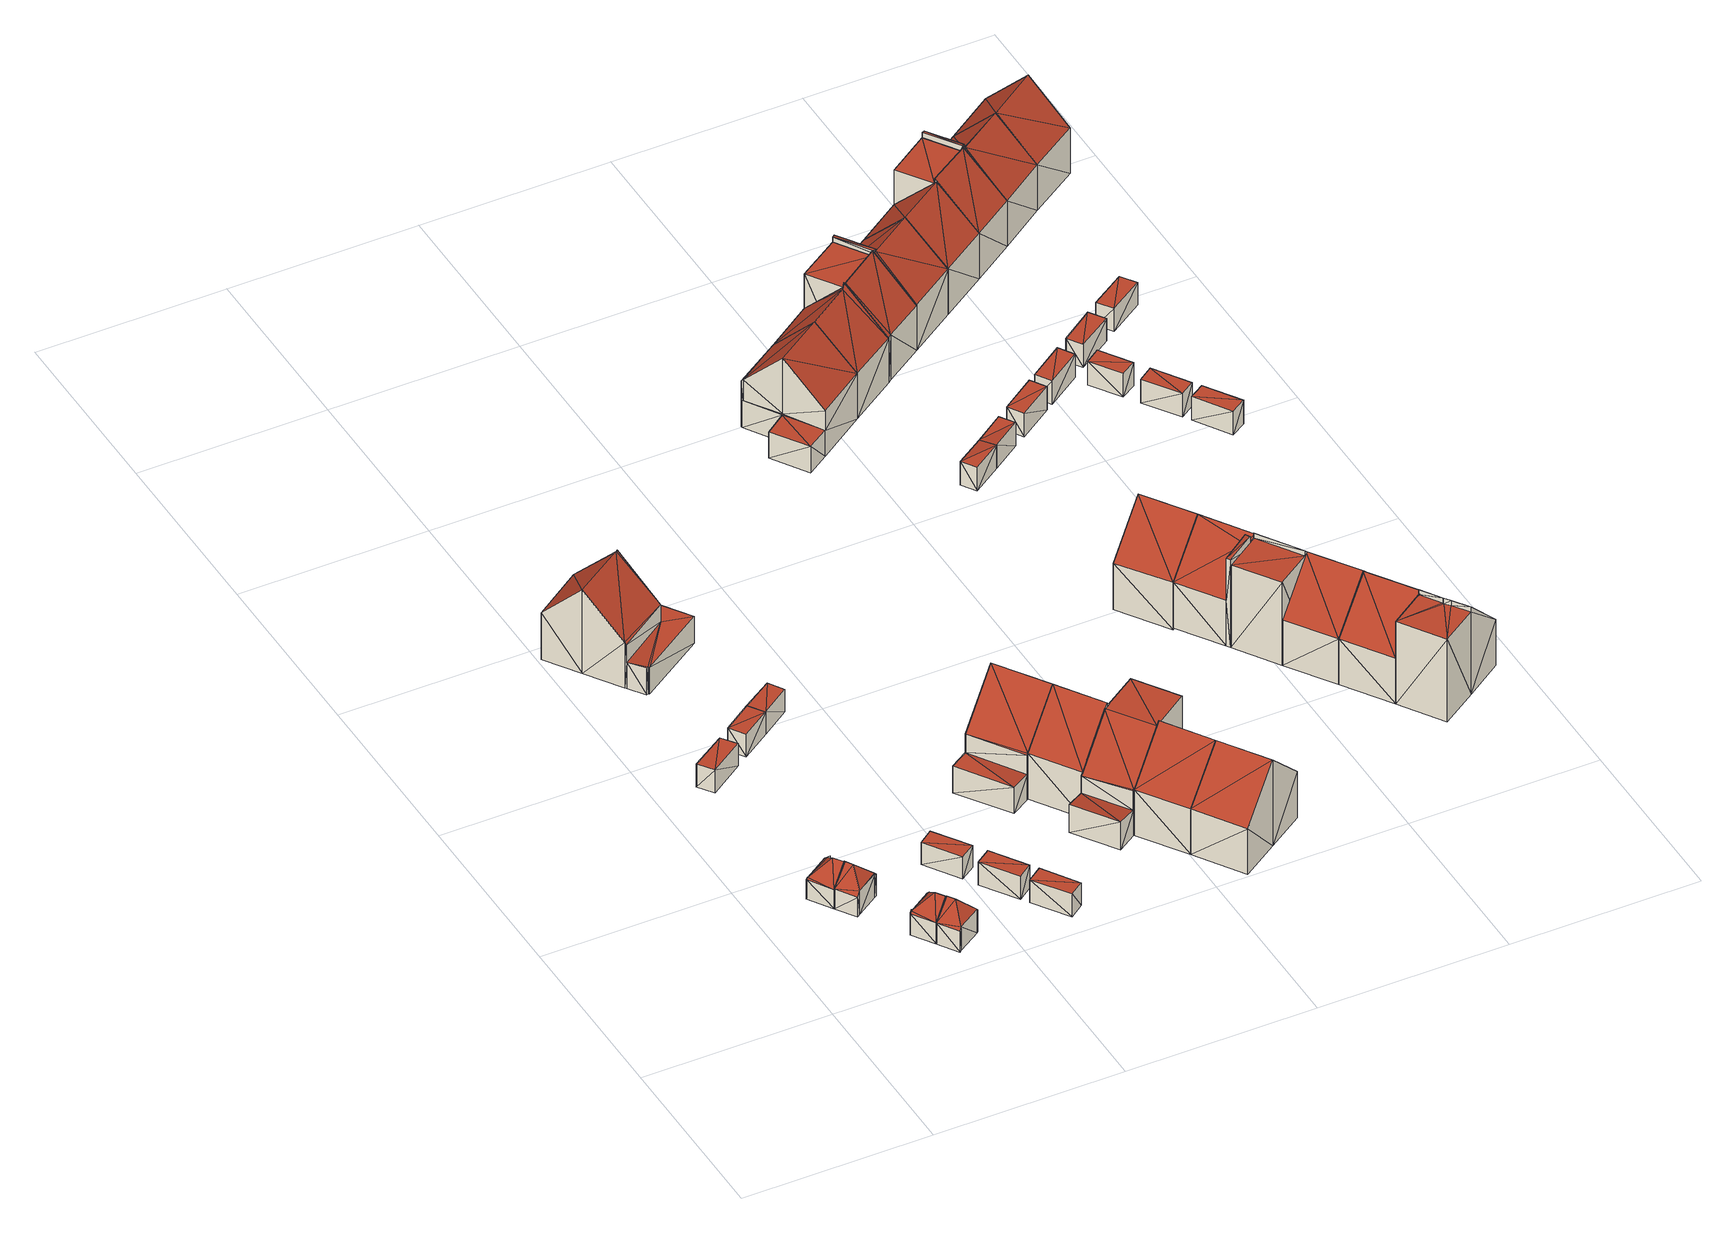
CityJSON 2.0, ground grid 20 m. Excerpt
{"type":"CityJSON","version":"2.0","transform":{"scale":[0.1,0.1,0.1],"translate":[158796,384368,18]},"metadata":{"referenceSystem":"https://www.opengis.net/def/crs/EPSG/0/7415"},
"CityObjects":{
"building1":{"type":"Building","attributes":{"oorspronkelijk_bouwjaar":1930,"status":"Pand in gebruik","geconstateerd":false,"h_maaiveld":18.91,"dak_type":"slanted","pw_datum":"2016-12-01","pw_actueel":"yes","pw_bron":"ahn3","reconstructie_methode":"tudelft3d-geoflow","versie_methode":"v21.03.1","kas_warenhuis":false,"ondergronds_type":"above ground","lod11_replace":false,"reconstruction_skipped":false},"geometry":[{"type":"Solid","lod":"2.2","boundaries":[[[[0,1,2]],[[3,2,4]],[[5,0,2]],[[5,2,3]],[[5,3,6]],[[7,8,9]],[[9,2,1]],[[9,8,2]],[[8,7,10]],[[11,4,2]],[[8,11,2]],[[12,5,13]],[[13,5,6]],[[9,1,0]],[[14,9,0]],[[15,16,17]],[[16,15,11]],[[11,3,4]],[[11,15,3]],[[14,0,5]],[[12,14,5]],[[13,6,15]],[[15,6,3]],[[12,18,14]],[[9,10,7]],[[14,18,10]],[[14,10,9]],[[10,18,17]],[[11,17,16]],[[8,10,17]],[[8,17,11]],[[13,15,17]],[[12,13,18]],[[18,13,17]]]],"semantics":{"surfaces":[{"type":"GroundSurface"},{"type":"WallSurface"},{"type":"RoofSurface"}],"values":[[0,0,0,0,0,1,1,1,1,1,1,1,1,1,1,1,1,1,1,1,1,1,1,2,2,2,2,2,2,2,2,2,2,2]]}}]},
"building2":{"type":"Building","attributes":{"oorspronkelijk_bouwjaar":1930,"status":"Pand in gebruik","geconstateerd":false,"h_maaiveld":18.89,"dak_type":"slanted","pw_datum":"2016-12-01","pw_actueel":"yes","pw_bron":"ahn3","reconstructie_methode":"tudelft3d-geoflow","versie_methode":"v21.03.1","kas_warenhuis":false,"ondergronds_type":"above ground","lod11_replace":false,"reconstruction_skipped":false},"geometry":[{"type":"Solid","lod":"2.2","boundaries":[[[[0,19,20]],[[20,19,21]],[[22,21,6]],[[23,0,20]],[[21,19,6]],[[24,19,25]],[[25,19,0]],[[26,27,28]],[[28,21,22]],[[28,27,21]],[[28,22,29]],[[29,22,6]],[[30,20,27]],[[27,20,21]],[[25,0,31]],[[31,0,23]],[[31,23,20]],[[30,31,20]],[[29,6,19]],[[24,29,19]],[[27,26,32]],[[33,24,25]],[[30,25,31]],[[30,33,25]],[[33,30,32]],[[32,30,27]],[[29,24,33]],[[28,29,32]],[[32,29,33]],[[28,32,26]]]],"semantics":{"surfaces":[{"type":"GroundSurface"},{"type":"WallSurface"},{"type":"RoofSurface"}],"values":[[0,0,0,0,0,1,1,1,1,1,1,1,1,1,1,1,1,1,1,1,1,2,2,2,2,2,2,2,2,2]]}}]},
"building3":{"type":"Building","attributes":{"oorspronkelijk_bouwjaar":1930,"status":"Pand in gebruik","geconstateerd":false,"h_maaiveld":18.81,"dak_type":"slanted","pw_datum":"2016-12-01","pw_actueel":"yes","pw_bron":"ahn3","reconstructie_methode":"tudelft3d-geoflow","versie_methode":"v21.03.1","kas_warenhuis":false,"ondergronds_type":"above ground","lod11_replace":false,"reconstruction_skipped":false},"geometry":[{"type":"MultiSurface","lod":"2.2","boundaries":[[[34,35,36]],[[37,38,39]],[[40,34,36]],[[37,39,41]],[[40,36,39]],[[42,39,38]],[[39,36,41]],[[40,39,42]],[[43,35,34]],[[44,43,34]],[[45,40,46]],[[46,40,42]],[[47,38,48]],[[48,38,37]],[[48,37,41]],[[49,48,41]],[[50,51,52]],[[44,34,40]],[[45,44,40]],[[46,42,38]],[[47,46,38]],[[51,50,43]],[[43,36,35]],[[43,50,36]],[[49,41,36]],[[50,49,36]],[[53,39,47]],[[47,39,38]],[[46,47,53]],[[45,46,54]],[[54,46,53]],[[54,53,52]],[[48,53,47]],[[48,49,53]],[[49,50,53]],[[50,52,53]],[[45,54,44]],[[43,52,51]],[[44,54,52]],[[44,52,43]]],"semantics":{"surfaces":[{"type":"GroundSurface"},{"type":"WallSurface"},{"type":"RoofSurface"}],"values":[0,0,0,0,0,0,0,0,1,1,1,1,1,1,1,1,1,1,1,1,1,1,1,1,1,1,1,1,2,2,2,2,2,2,2,2,2,2,2,2]}}]},
"building4":{"type":"Building","attributes":{"oorspronkelijk_bouwjaar":1930,"status":"Pand in gebruik","geconstateerd":false,"h_maaiveld":18.81,"dak_type":"slanted","pw_datum":"2016-12-01","pw_actueel":"yes","pw_bron":"ahn3","reconstructie_methode":"tudelft3d-geoflow","versie_methode":"v21.03.1","kas_warenhuis":false,"ondergronds_type":"above ground","lod11_replace":false,"reconstruction_skipped":false},"geometry":[{"type":"Solid","lod":"2.2","boundaries":[[[[55,34,56]],[[55,57,34]],[[55,56,58]],[[56,42,58]],[[42,59,58]],[[44,34,57]],[[60,44,57]],[[61,56,44]],[[44,56,34]],[[46,42,56]],[[61,46,56]],[[62,58,63]],[[63,58,59]],[[64,55,58]],[[62,64,58]],[[63,59,46]],[[46,59,42]],[[60,57,55]],[[64,60,55]],[[62,65,64]],[[61,65,46]],[[46,62,63]],[[46,65,62]],[[60,64,44]],[[44,65,61]],[[44,64,65]]]],"semantics":{"surfaces":[{"type":"GroundSurface"},{"type":"WallSurface"},{"type":"RoofSurface"}],"values":[[0,0,0,0,0,1,1,1,1,1,1,1,1,1,1,1,1,1,1,2,2,2,2,2,2,2]]}}]},
"building5":{"type":"Building","attributes":{"oorspronkelijk_bouwjaar":2014,"status":"Pand in gebruik","geconstateerd":false,"h_maaiveld":18.7,"dak_type":"single horizontal","pw_datum":"2016-12-01","pw_actueel":"yes","pw_bron":"ahn3","reconstructie_methode":"tudelft3d-geoflow","versie_methode":"v21.03.1","kas_warenhuis":false,"ondergronds_type":"above ground","lod11_replace":false,"reconstruction_skipped":false},"geometry":[{"type":"Solid","lod":"2.2","boundaries":[[[[66,67,68]],[[69,66,68]],[[70,68,71]],[[71,68,67]],[[72,66,69]],[[73,72,69]],[[71,67,72]],[[72,67,66]],[[73,69,68]],[[70,73,68]],[[73,70,72]],[[72,70,71]]]],"semantics":{"surfaces":[{"type":"GroundSurface"},{"type":"WallSurface"},{"type":"RoofSurface"}],"values":[[0,0,1,1,1,1,1,1,1,1,2,2]]}}]},
"building6":{"type":"Building","attributes":{"oorspronkelijk_bouwjaar":2014,"status":"Pand in gebruik","geconstateerd":false,"h_maaiveld":18.69,"dak_type":"single horizontal","pw_datum":"2016-12-01","pw_actueel":"yes","pw_bron":"ahn3","reconstructie_methode":"tudelft3d-geoflow","versie_methode":"v21.03.1","kas_warenhuis":false,"ondergronds_type":"above ground","lod11_replace":false,"reconstruction_skipped":false},"geometry":[{"type":"Solid","lod":"2.2","boundaries":[[[[74,75,76]],[[76,75,77]],[[78,77,79]],[[79,77,75]],[[80,74,76]],[[81,80,76]],[[81,76,77]],[[78,81,77]],[[79,75,80]],[[80,75,74]],[[79,80,81]],[[78,79,81]]]],"semantics":{"surfaces":[{"type":"GroundSurface"},{"type":"WallSurface"},{"type":"RoofSurface"}],"values":[[0,0,1,1,1,1,1,1,1,1,2,2]]}}]},
"building7":{"type":"Building","attributes":{"oorspronkelijk_bouwjaar":2014,"status":"Pand in gebruik","geconstateerd":false,"h_maaiveld":18.78,"dak_type":"single horizontal","pw_datum":"2016-12-01","pw_actueel":"yes","pw_bron":"ahn3","reconstructie_methode":"tudelft3d-geoflow","versie_methode":"v21.03.1","kas_warenhuis":false,"ondergronds_type":"above ground","lod11_replace":false,"reconstruction_skipped":false},"geometry":[{"type":"Solid","lod":"2.2","boundaries":[[[[82,83,84]],[[85,82,84]],[[86,82,87]],[[87,82,85]],[[88,84,89]],[[89,84,83]],[[89,83,86]],[[86,83,82]],[[87,85,88]],[[88,85,84]],[[88,89,86]],[[87,88,86]]]],"semantics":{"surfaces":[{"type":"GroundSurface"},{"type":"WallSurface"},{"type":"RoofSurface"}],"values":[[0,0,1,1,1,1,1,1,1,1,2,2]]}}]},
"building8":{"type":"Building","attributes":{"oorspronkelijk_bouwjaar":2014,"status":"Pand in gebruik","geconstateerd":false,"h_maaiveld":18.74,"dak_type":"slanted","pw_datum":"2016-12-01","pw_actueel":"yes","pw_bron":"ahn3","reconstructie_methode":"tudelft3d-geoflow","versie_methode":"v21.03.1","kas_warenhuis":false,"ondergronds_type":"above ground","lod11_replace":false,"reconstruction_skipped":false},"geometry":[{"type":"Solid","lod":"2.2","boundaries":[[[[90,91,92]],[[90,93,91]],[[92,91,94]],[[95,93,90]],[[95,90,96]],[[95,96,97]],[[98,93,95]],[[98,95,99]],[[98,99,100]],[[99,95,101]],[[102,103,104]],[[104,103,90]],[[90,103,96]],[[105,91,106]],[[106,91,93]],[[107,92,108]],[[108,92,94]],[[109,99,101]],[[110,109,101]],[[111,97,103]],[[103,97,96]],[[110,101,95]],[[112,110,95]],[[108,94,91]],[[105,108,91]],[[104,90,107]],[[107,90,92]],[[106,93,113]],[[114,106,113]],[[113,93,98]],[[114,113,115]],[[116,114,115]],[[116,115,103]],[[102,116,103]],[[112,95,111]],[[111,95,97]],[[113,98,100]],[[117,113,100]],[[117,100,99]],[[109,117,99]],[[115,111,103]],[[110,115,109]],[[110,112,115]],[[115,112,111]],[[109,115,113]],[[117,109,113]],[[105,104,107]],[[108,105,107]],[[114,116,106]],[[106,116,104]],[[104,116,102]],[[106,104,105]]]],"semantics":{"surfaces":[{"type":"GroundSurface"},{"type":"WallSurface"},{"type":"RoofSurface"}],"values":[[0,0,0,0,0,0,0,0,0,0,1,1,1,1,1,1,1,1,1,1,1,1,1,1,1,1,1,1,1,1,1,1,1,1,1,1,1,1,1,1,2,2,2,2,2,2,2,2,2,2,2,2]]}}]},
"building9":{"type":"Building","attributes":{"oorspronkelijk_bouwjaar":2014,"status":"Pand in gebruik","geconstateerd":false,"h_maaiveld":18.75,"dak_type":"single horizontal","pw_datum":"2016-12-01","pw_actueel":"yes","pw_bron":"ahn3","reconstructie_methode":"tudelft3d-geoflow","versie_methode":"v21.03.1","kas_warenhuis":false,"ondergronds_type":"above ground","lod11_replace":false,"reconstruction_skipped":false},"geometry":[{"type":"Solid","lod":"2.2","boundaries":[[[[118,119,120]],[[120,119,121]],[[122,119,118]],[[123,122,118]],[[124,120,125]],[[125,120,121]],[[125,121,119]],[[122,125,119]],[[123,118,124]],[[124,118,120]],[[123,124,122]],[[122,124,125]]]],"semantics":{"surfaces":[{"type":"GroundSurface"},{"type":"WallSurface"},{"type":"RoofSurface"}],"values":[[0,0,1,1,1,1,1,1,1,1,2,2]]}}]},
"building10":{"type":"Building","attributes":{"oorspronkelijk_bouwjaar":2014,"status":"Pand in gebruik","geconstateerd":false,"h_maaiveld":18.69,"dak_type":"single horizontal","pw_datum":"2016-12-01","pw_actueel":"yes","pw_bron":"ahn3","reconstructie_methode":"tudelft3d-geoflow","versie_methode":"v21.03.1","kas_warenhuis":false,"ondergronds_type":"above ground","lod11_replace":false,"reconstruction_skipped":false},"geometry":[{"type":"Solid","lod":"2.2","boundaries":[[[[126,127,75]],[[74,126,75]],[[128,127,129]],[[129,127,126]],[[80,74,75]],[[79,80,75]],[[79,75,127]],[[128,79,127]],[[129,126,80]],[[80,126,74]],[[129,80,79]],[[128,129,79]]]],"semantics":{"surfaces":[{"type":"GroundSurface"},{"type":"WallSurface"},{"type":"RoofSurface"}],"values":[[0,0,1,1,1,1,1,1,1,1,2,2]]}}]},
"building11":{"type":"Building","attributes":{"oorspronkelijk_bouwjaar":2014,"status":"Pand in gebruik","geconstateerd":false,"h_maaiveld":18.74,"dak_type":"single horizontal","pw_datum":"2016-12-01","pw_actueel":"yes","pw_bron":"ahn3","reconstructie_methode":"tudelft3d-geoflow","versie_methode":"v21.03.1","kas_warenhuis":false,"ondergronds_type":"above ground","lod11_replace":false,"reconstruction_skipped":false},"geometry":[{"type":"Solid","lod":"2.2","boundaries":[[[[130,131,132]],[[133,130,132]],[[134,130,133]],[[135,134,133]],[[136,132,137]],[[137,132,131]],[[137,131,134]],[[134,131,130]],[[135,133,132]],[[136,135,132]],[[135,136,134]],[[134,136,137]]]],"semantics":{"surfaces":[{"type":"GroundSurface"},{"type":"WallSurface"},{"type":"RoofSurface"}],"values":[[0,0,1,1,1,1,1,1,1,1,2,2]]}}]},
"building12":{"type":"Building","attributes":{"oorspronkelijk_bouwjaar":2013,"status":"Pand in gebruik","geconstateerd":false,"h_maaiveld":18.68,"dak_type":"slanted","pw_datum":"2016-12-01","pw_actueel":"yes","pw_bron":"ahn3","reconstructie_methode":"tudelft3d-geoflow","versie_methode":"v21.03.1","kas_warenhuis":false,"ondergronds_type":"above ground","lod11_replace":false,"reconstruction_skipped":false},"geometry":[{"type":"Solid","lod":"2.2","boundaries":[[[[138,139,140]],[[140,139,141]],[[138,140,142]],[[143,144,145]],[[140,143,142]],[[143,145,146]],[[143,146,142]],[[147,142,146]],[[148,147,146]],[[149,143,150]],[[150,143,151]],[[151,143,140]],[[151,140,141]],[[152,151,141]],[[153,139,154]],[[154,139,138]],[[155,154,147]],[[147,154,142]],[[142,154,138]],[[152,141,153]],[[153,141,139]],[[150,151,155]],[[155,151,154]],[[156,145,144]],[[157,156,144]],[[157,144,143]],[[149,157,143]],[[148,146,156]],[[156,146,145]],[[154,151,153]],[[153,151,152]],[[155,147,150]],[[150,147,149]],[[149,147,148]],[[148,156,149]],[[149,156,157]]]],"semantics":{"surfaces":[{"type":"GroundSurface"},{"type":"WallSurface"},{"type":"RoofSurface"}],"values":[[0,0,0,0,0,0,0,1,1,1,1,1,1,1,1,1,1,1,1,1,1,1,1,1,1,1,1,1,1,2,2,2,2,2,2,2]]}}]},
"building13":{"type":"Building","attributes":{"oorspronkelijk_bouwjaar":2013,"status":"Pand in gebruik","geconstateerd":false,"h_maaiveld":18.68,"dak_type":"slanted","pw_datum":"2016-12-01","pw_actueel":"yes","pw_bron":"ahn3","reconstructie_methode":"tudelft3d-geoflow","versie_methode":"v21.03.1","kas_warenhuis":false,"ondergronds_type":"above ground","lod11_replace":false,"reconstruction_skipped":false},"geometry":[{"type":"Solid","lod":"2.2","boundaries":[[[[142,146,158]],[[158,146,159]],[[159,146,145]],[[160,142,158]],[[161,159,145]],[[156,161,145]],[[148,146,147]],[[147,146,142]],[[162,160,158]],[[163,162,158]],[[156,145,146]],[[148,156,146]],[[163,158,161]],[[161,158,159]],[[147,142,160]],[[162,147,160]],[[147,162,148]],[[148,162,163]],[[148,163,156]],[[156,163,161]]]],"semantics":{"surfaces":[{"type":"GroundSurface"},{"type":"WallSurface"},{"type":"RoofSurface"}],"values":[[0,0,0,0,1,1,1,1,1,1,1,1,1,1,1,1,2,2,2,2]]}}]},
"building14":{"type":"Building","attributes":{"oorspronkelijk_bouwjaar":2013,"status":"Pand in gebruik","geconstateerd":false,"h_maaiveld":18.68,"dak_type":"slanted","pw_datum":"2016-12-01","pw_actueel":"yes","pw_bron":"ahn3","reconstructie_methode":"tudelft3d-geoflow","versie_methode":"v21.03.1","kas_warenhuis":false,"ondergronds_type":"above ground","lod11_replace":false,"reconstruction_skipped":false},"geometry":[{"type":"Solid","lod":"2.2","boundaries":[[[[164,165,166]],[[167,168,164]],[[164,168,165]],[[167,169,170]],[[167,164,169]],[[171,170,159]],[[170,169,159]],[[172,167,170]],[[173,172,170]],[[174,175,172]],[[172,175,167]],[[167,175,168]],[[176,165,175]],[[175,165,168]],[[177,166,176]],[[176,166,165]],[[178,159,179]],[[179,159,169]],[[173,170,171]],[[180,173,171]],[[181,164,166]],[[177,181,166]],[[182,181,175]],[[174,182,175]],[[180,171,178]],[[178,171,159]],[[179,169,182]],[[182,169,181]],[[181,169,164]],[[175,181,176]],[[176,181,177]],[[173,179,172]],[[172,182,174]],[[172,179,182]],[[173,180,178]],[[179,173,178]]]],"semantics":{"surfaces":[{"type":"GroundSurface"},{"type":"WallSurface"},{"type":"RoofSurface"}],"values":[[0,0,0,0,0,0,0,1,1,1,1,1,1,1,1,1,1,1,1,1,1,1,1,1,1,1,1,1,1,2,2,2,2,2,2,2]]}}]},
"building15":{"type":"Building","attributes":{"oorspronkelijk_bouwjaar":2013,"status":"Pand in gebruik","geconstateerd":false,"h_maaiveld":18.67,"dak_type":"slanted","pw_datum":"2016-12-01","pw_actueel":"yes","pw_bron":"ahn3","reconstructie_methode":"tudelft3d-geoflow","versie_methode":"v21.03.1","kas_warenhuis":false,"ondergronds_type":"above ground","lod11_replace":false,"reconstruction_skipped":false},"geometry":[{"type":"Solid","lod":"2.2","boundaries":[[[[167,183,184]],[[185,183,171]],[[184,186,167]],[[185,184,183]],[[187,185,171]],[[188,187,171]],[[189,184,187]],[[187,184,185]],[[188,171,183]],[[190,188,183]],[[172,167,186]],[[191,172,186]],[[190,183,172]],[[172,183,167]],[[191,186,184]],[[189,191,184]],[[191,189,172]],[[172,189,190]],[[187,188,189]],[[189,188,190]]]],"semantics":{"surfaces":[{"type":"GroundSurface"},{"type":"WallSurface"},{"type":"RoofSurface"}],"values":[[0,0,0,0,1,1,1,1,1,1,1,1,1,1,1,1,2,2,2,2]]}}]},
"building16":{"type":"Building","attributes":{"oorspronkelijk_bouwjaar":2013,"status":"Pand in gebruik","geconstateerd":false,"h_maaiveld":18.67,"dak_type":"slanted","pw_datum":"2016-12-01","pw_actueel":"yes","pw_bron":"ahn3","reconstructie_methode":"tudelft3d-geoflow","versie_methode":"v21.03.1","kas_warenhuis":false,"ondergronds_type":"above ground","lod11_replace":false,"reconstruction_skipped":false},"geometry":[{"type":"Solid","lod":"2.2","boundaries":[[[[186,184,192]],[[193,194,185]],[[194,192,184]],[[185,194,184]],[[189,184,191]],[[191,184,186]],[[195,192,194]],[[196,195,194]],[[197,193,185]],[[187,197,185]],[[187,185,184]],[[189,187,184]],[[196,194,197]],[[197,194,193]],[[191,186,195]],[[195,186,192]],[[195,196,191]],[[191,196,189]],[[189,196,187]],[[187,196,197]]]],"semantics":{"surfaces":[{"type":"GroundSurface"},{"type":"WallSurface"},{"type":"RoofSurface"}],"values":[[0,0,0,0,1,1,1,1,1,1,1,1,1,1,1,1,2,2,2,2]]}}]},
"building17":{"type":"Building","attributes":{"oorspronkelijk_bouwjaar":2013,"status":"Pand in gebruik","geconstateerd":false,"h_maaiveld":18.7,"dak_type":"slanted","pw_datum":"2016-12-01","pw_actueel":"yes","pw_bron":"ahn3","reconstructie_methode":"tudelft3d-geoflow","versie_methode":"v21.03.1","kas_warenhuis":false,"ondergronds_type":"above ground","lod11_replace":false,"reconstruction_skipped":false},"geometry":[{"type":"Solid","lod":"2.2","boundaries":[[[[198,199,200]],[[201,199,202]],[[203,204,205]],[[206,198,200]],[[204,199,201]],[[205,204,201]],[[200,199,204]],[[207,200,204]],[[208,207,209]],[[209,207,204]],[[209,204,210]],[[210,204,203]],[[211,198,206]],[[212,211,206]],[[213,214,215]],[[215,214,216]],[[217,206,200]],[[218,212,217]],[[217,212,206]],[[217,200,208]],[[208,200,207]],[[215,216,219]],[[219,216,202]],[[202,216,201]],[[218,217,214]],[[213,218,214]],[[220,199,211]],[[211,199,198]],[[219,202,199]],[[220,219,199]],[[210,203,221]],[[221,203,205]],[[221,205,201]],[[216,221,201]],[[221,216,209]],[[208,209,217]],[[209,216,214]],[[210,221,209]],[[209,214,217]],[[219,220,213]],[[215,219,213]],[[213,220,218]],[[218,211,212]],[[218,220,211]]]],"semantics":{"surfaces":[{"type":"GroundSurface"},{"type":"WallSurface"},{"type":"RoofSurface"}],"values":[[0,0,0,0,0,0,0,0,1,1,1,1,1,1,1,1,1,1,1,1,1,1,1,1,1,1,1,1,1,1,1,1,1,1,2,2,2,2,2,2,2,2,2,2]]}}]},
"building18":{"type":"Building","attributes":{"oorspronkelijk_bouwjaar":2013,"status":"Pand in gebruik","geconstateerd":false,"h_maaiveld":18.72,"dak_type":"slanted","pw_datum":"2016-12-01","pw_actueel":"yes","pw_bron":"ahn3","reconstructie_methode":"tudelft3d-geoflow","versie_methode":"v21.03.1","kas_warenhuis":false,"ondergronds_type":"above ground","lod11_replace":false,"reconstruction_skipped":false},"geometry":[{"type":"Solid","lod":"2.2","boundaries":[[[[199,222,202]],[[198,223,199]],[[199,223,222]],[[224,223,198]],[[225,224,211]],[[211,224,198]],[[219,202,226]],[[226,202,222]],[[226,222,223]],[[227,226,228]],[[228,226,223]],[[227,228,229]],[[211,198,199]],[[220,211,199]],[[228,223,225]],[[225,223,224]],[[220,199,219]],[[219,199,202]],[[220,229,211]],[[211,229,225]],[[225,229,228]],[[226,227,229]],[[219,229,220]],[[219,226,229]]]],"semantics":{"surfaces":[{"type":"GroundSurface"},{"type":"WallSurface"},{"type":"RoofSurface"}],"values":[[0,0,0,0,1,1,1,1,1,1,1,1,1,1,1,1,1,1,2,2,2,2,2,2]]}}]},
"building19":{"type":"Building","attributes":{"oorspronkelijk_bouwjaar":2013,"status":"Pand in gebruik","geconstateerd":false,"h_maaiveld":18.51,"dak_type":"single horizontal","pw_datum":"2016-12-01","pw_actueel":"yes","pw_bron":"ahn3","reconstructie_methode":"tudelft3d-geoflow","versie_methode":"v21.03.1","kas_warenhuis":false,"ondergronds_type":"above ground","lod11_replace":false,"reconstruction_skipped":false},"geometry":[{"type":"Solid","lod":"2.2","boundaries":[[[[230,231,232]],[[233,230,232]],[[234,232,235]],[[235,232,231]],[[235,231,230]],[[236,235,230]],[[237,233,234]],[[234,233,232]],[[236,230,233]],[[237,236,233]],[[234,235,236]],[[237,234,236]]]],"semantics":{"surfaces":[{"type":"GroundSurface"},{"type":"WallSurface"},{"type":"RoofSurface"}],"values":[[0,0,1,1,1,1,1,1,1,1,2,2]]}}]},
"building20":{"type":"Building","attributes":{"oorspronkelijk_bouwjaar":2013,"status":"Pand in gebruik","geconstateerd":false,"h_maaiveld":18.54,"dak_type":"slanted","pw_datum":"2016-12-01","pw_actueel":"yes","pw_bron":"ahn3","reconstructie_methode":"tudelft3d-geoflow","versie_methode":"v21.03.1","kas_warenhuis":false,"ondergronds_type":"above ground","lod11_replace":false,"reconstruction_skipped":false},"geometry":[{"type":"Solid","lod":"2.2","boundaries":[[[[238,239,240]],[[241,240,242]],[[241,238,240]],[[241,242,243]],[[244,241,245]],[[245,241,243]],[[246,242,240]],[[247,246,240]],[[245,243,242]],[[246,245,242]],[[248,239,249]],[[249,239,238]],[[249,238,241]],[[244,249,241]],[[247,240,248]],[[248,240,239]],[[246,247,244]],[[245,246,244]],[[247,248,244]],[[244,248,249]]]],"semantics":{"surfaces":[{"type":"GroundSurface"},{"type":"WallSurface"},{"type":"RoofSurface"}],"values":[[0,0,0,0,1,1,1,1,1,1,1,1,1,1,1,1,2,2,2,2]]}}]},
"building21":{"type":"Building","attributes":{"oorspronkelijk_bouwjaar":2013,"status":"Pand in gebruik","geconstateerd":false,"h_maaiveld":18.68,"dak_type":"slanted","pw_datum":"2016-12-01","pw_actueel":"yes","pw_bron":"ahn3","reconstructie_methode":"tudelft3d-geoflow","versie_methode":"v21.03.1","kas_warenhuis":false,"ondergronds_type":"above ground","lod11_replace":false,"reconstruction_skipped":false},"geometry":[{"type":"Solid","lod":"2.2","boundaries":[[[[250,251,252]],[[252,253,254]],[[252,251,253]],[[255,254,256]],[[257,254,255]],[[252,254,257]],[[258,259,260]],[[260,259,256]],[[256,259,255]],[[246,257,255]],[[259,246,255]],[[248,250,252]],[[247,248,252]],[[261,262,263]],[[264,261,263]],[[262,254,253]],[[265,262,253]],[[247,252,246]],[[246,252,257]],[[262,256,254]],[[261,260,262]],[[262,260,256]],[[266,251,248]],[[248,251,250]],[[265,253,266]],[[266,253,251]],[[264,263,258]],[[258,263,259]],[[264,258,261]],[[261,258,260]],[[265,247,263]],[[259,263,246]],[[263,247,246]],[[265,263,262]],[[247,265,266]],[[248,247,266]]]],"semantics":{"surfaces":[{"type":"GroundSurface"},{"type":"WallSurface"},{"type":"RoofSurface"}],"values":[[0,0,0,0,0,0,1,1,1,1,1,1,1,1,1,1,1,1,1,1,1,1,1,1,1,1,1,1,2,2,2,2,2,2,2,2]]}}]},
"building22":{"type":"Building","attributes":{"oorspronkelijk_bouwjaar":2013,"status":"Pand in gebruik","geconstateerd":false,"h_maaiveld":18.51,"dak_type":"single horizontal","pw_datum":"2016-12-01","pw_actueel":"yes","pw_bron":"ahn3","reconstructie_methode":"tudelft3d-geoflow","versie_methode":"v21.03.1","kas_warenhuis":false,"ondergronds_type":"above ground","lod11_replace":false,"reconstruction_skipped":false},"geometry":[{"type":"Solid","lod":"2.2","boundaries":[[[[231,267,268]],[[232,231,268]],[[269,267,235]],[[235,267,231]],[[234,232,268]],[[270,234,268]],[[235,231,232]],[[234,235,232]],[[270,268,269]],[[269,268,267]],[[234,270,235]],[[235,270,269]]]],"semantics":{"surfaces":[{"type":"GroundSurface"},{"type":"WallSurface"},{"type":"RoofSurface"}],"values":[[0,0,1,1,1,1,1,1,1,1,2,2]]}}]},
"building23":{"type":"Building","attributes":{"oorspronkelijk_bouwjaar":2013,"status":"Pand in gebruik","geconstateerd":false,"h_maaiveld":18.68,"dak_type":"slanted","pw_datum":"2016-12-01","pw_actueel":"yes","pw_bron":"ahn3","reconstructie_methode":"tudelft3d-geoflow","versie_methode":"v21.03.1","kas_warenhuis":false,"ondergronds_type":"above ground","lod11_replace":false,"reconstruction_skipped":false},"geometry":[{"type":"Solid","lod":"2.2","boundaries":[[[[251,271,272]],[[256,273,274]],[[272,271,273]],[[272,273,256]],[[275,271,251]],[[266,275,251]],[[276,274,273]],[[277,276,273]],[[266,251,272]],[[278,266,279]],[[279,266,272]],[[280,277,275]],[[275,273,271]],[[275,277,273]],[[281,256,276]],[[276,256,274]],[[279,272,281]],[[281,272,256]],[[278,279,280]],[[280,279,277]],[[278,280,266]],[[266,280,275]],[[277,279,281]],[[276,277,281]]]],"semantics":{"surfaces":[{"type":"GroundSurface"},{"type":"WallSurface"},{"type":"RoofSurface"}],"values":[[0,0,0,0,1,1,1,1,1,1,1,1,1,1,1,1,1,1,1,1,2,2,2,2]]}}]},
"building24":{"type":"Building","attributes":{"oorspronkelijk_bouwjaar":2013,"status":"Pand in gebruik","geconstateerd":false,"h_maaiveld":18.72,"dak_type":"slanted","pw_datum":"2016-12-01","pw_actueel":"yes","pw_bron":"ahn3","reconstructie_methode":"tudelft3d-geoflow","versie_methode":"v21.03.1","kas_warenhuis":false,"ondergronds_type":"above ground","lod11_replace":false,"reconstruction_skipped":false},"geometry":[{"type":"Solid","lod":"2.2","boundaries":[[[[282,222,283]],[[284,285,224]],[[285,282,283]],[[285,283,224]],[[286,282,285]],[[226,222,287]],[[287,222,282]],[[288,289,226]],[[226,283,222]],[[226,289,283]],[[290,286,285]],[[291,290,292]],[[292,290,285]],[[293,284,294]],[[294,284,224]],[[294,224,283]],[[289,294,283]],[[292,285,293]],[[293,285,284]],[[291,292,288]],[[288,292,289]],[[287,282,286]],[[290,287,286]],[[290,291,287]],[[287,288,226]],[[287,291,288]],[[293,294,292]],[[292,294,289]]]],"semantics":{"surfaces":[{"type":"GroundSurface"},{"type":"WallSurface"},{"type":"RoofSurface"}],"values":[[0,0,0,0,0,1,1,1,1,1,1,1,1,1,1,1,1,1,1,1,1,1,1,2,2,2,2,2]]}}]},
"building25":{"type":"Building","attributes":{"oorspronkelijk_bouwjaar":2013,"status":"Pand in gebruik","geconstateerd":false,"h_maaiveld":18.68,"dak_type":"slanted","pw_datum":"2016-12-01","pw_actueel":"yes","pw_bron":"ahn3","reconstructie_methode":"tudelft3d-geoflow","versie_methode":"v21.03.1","kas_warenhuis":false,"ondergronds_type":"above ground","lod11_replace":false,"reconstruction_skipped":false},"geometry":[{"type":"Solid","lod":"2.2","boundaries":[[[[271,295,296]],[[297,296,298]],[[297,271,296]],[[297,298,274]],[[299,297,300]],[[300,297,274]],[[275,271,297]],[[299,275,297]],[[301,296,302]],[[302,296,295]],[[302,295,275]],[[275,295,271]],[[303,298,296]],[[301,303,296]],[[300,274,303]],[[303,274,298]],[[303,301,299]],[[300,303,299]],[[301,302,299]],[[299,302,275]]]],"semantics":{"surfaces":[{"type":"GroundSurface"},{"type":"WallSurface"},{"type":"RoofSurface"}],"values":[[0,0,0,0,1,1,1,1,1,1,1,1,1,1,1,1,2,2,2,2]]}}]},
"building26":{"type":"Building","attributes":{"oorspronkelijk_bouwjaar":2013,"status":"Pand in gebruik","geconstateerd":false,"h_maaiveld":18.68,"dak_type":"slanted","pw_datum":"2016-12-01","pw_actueel":"yes","pw_bron":"ahn3","reconstructie_methode":"tudelft3d-geoflow","versie_methode":"v21.03.1","kas_warenhuis":false,"ondergronds_type":"above ground","lod11_replace":false,"reconstruction_skipped":false},"geometry":[{"type":"Solid","lod":"2.2","boundaries":[[[[298,304,305]],[[306,298,305]],[[307,304,295]],[[305,304,307]],[[302,295,304]],[[308,302,304]],[[309,305,310]],[[310,305,307]],[[303,298,306]],[[311,303,306]],[[310,307,295]],[[302,310,295]],[[308,304,303]],[[303,304,298]],[[311,306,305]],[[309,311,305]],[[309,308,311]],[[311,308,303]],[[310,302,308]],[[309,310,308]]]],"semantics":{"surfaces":[{"type":"GroundSurface"},{"type":"WallSurface"},{"type":"RoofSurface"}],"values":[[0,0,0,0,1,1,1,1,1,1,1,1,1,1,1,1,2,2,2,2]]}}]},
"building27":{"type":"Building","attributes":{"oorspronkelijk_bouwjaar":2013,"status":"Pand in gebruik","geconstateerd":false,"h_maaiveld":18.51,"dak_type":"single horizontal","pw_datum":"2016-12-01","pw_actueel":"yes","pw_bron":"ahn3","reconstructie_methode":"tudelft3d-geoflow","versie_methode":"v21.03.1","kas_warenhuis":false,"ondergronds_type":"above ground","lod11_replace":false,"reconstruction_skipped":false},"geometry":[{"type":"Solid","lod":"2.2","boundaries":[[[[312,313,314]],[[315,312,314]],[[316,314,317]],[[317,314,313]],[[317,313,318]],[[318,313,312]],[[319,315,314]],[[316,319,314]],[[318,312,315]],[[319,318,315]],[[318,319,316]],[[317,318,316]]]],"semantics":{"surfaces":[{"type":"GroundSurface"},{"type":"WallSurface"},{"type":"RoofSurface"}],"values":[[0,0,1,1,1,1,1,1,1,1,2,2]]}}]},
"building28":{"type":"Building","attributes":{"oorspronkelijk_bouwjaar":2013,"status":"Pand in gebruik","geconstateerd":false,"h_maaiveld":18.68,"dak_type":"slanted","pw_datum":"2016-12-01","pw_actueel":"yes","pw_bron":"ahn3","reconstructie_methode":"tudelft3d-geoflow","versie_methode":"v21.03.1","kas_warenhuis":false,"ondergronds_type":"above ground","lod11_replace":false,"reconstruction_skipped":false},"geometry":[{"type":"Solid","lod":"2.2","boundaries":[[[[307,320,321]],[[322,321,323]],[[322,307,321]],[[322,323,306]],[[324,325,326]],[[327,324,326]],[[327,326,328]],[[328,326,329]],[[328,329,330]],[[330,329,331]],[[332,322,333]],[[333,322,306]],[[334,332,324]],[[324,332,325]],[[333,306,335]],[[335,306,323]],[[336,320,310]],[[310,320,307]],[[310,307,322]],[[334,310,332]],[[332,310,322]],[[330,331,336]],[[336,321,320]],[[336,331,321]],[[335,323,321]],[[331,335,321]],[[335,331,329]],[[333,335,326]],[[326,335,329]],[[333,326,325]],[[333,325,332]],[[327,328,324]],[[336,328,330]],[[336,324,328]],[[310,324,336]],[[334,324,310]]]],"semantics":{"surfaces":[{"type":"GroundSurface"},{"type":"WallSurface"},{"type":"RoofSurface"}],"values":[[0,0,0,0,1,1,1,1,1,1,1,1,1,1,1,1,1,1,1,1,1,1,1,1,1,1,2,2,2,2,2,2,2,2,2,2]]}}]},
"building29":{"type":"Building","attributes":{"oorspronkelijk_bouwjaar":2013,"status":"Pand in gebruik","geconstateerd":false,"h_maaiveld":18.72,"dak_type":"slanted","pw_datum":"2016-12-01","pw_actueel":"yes","pw_bron":"ahn3","reconstructie_methode":"tudelft3d-geoflow","versie_methode":"v21.03.1","kas_warenhuis":false,"ondergronds_type":"above ground","lod11_replace":false,"reconstruction_skipped":false},"geometry":[{"type":"Solid","lod":"2.2","boundaries":[[[[337,286,338]],[[337,339,286]],[[337,338,340]],[[338,284,340]],[[337,340,341]],[[342,343,344]],[[344,343,284]],[[284,343,340]],[[345,338,346]],[[346,338,286]],[[347,339,337]],[[348,347,337]],[[345,284,338]],[[349,344,345]],[[345,344,284]],[[348,337,350]],[[350,337,341]],[[349,345,351]],[[351,345,352]],[[351,352,342]],[[342,352,343]],[[346,286,347]],[[347,286,339]],[[350,341,343]],[[343,341,340]],[[352,347,348]],[[345,346,352]],[[352,346,347]],[[351,342,344]],[[349,351,344]],[[352,348,343]],[[343,348,350]]]],"semantics":{"surfaces":[{"type":"GroundSurface"},{"type":"WallSurface"},{"type":"RoofSurface"}],"values":[[0,0,0,0,0,1,1,1,1,1,1,1,1,1,1,1,1,1,1,1,1,1,1,1,1,2,2,2,2,2,2,2]]}}]},
"building30":{"type":"Building","attributes":{"oorspronkelijk_bouwjaar":2013,"status":"Pand in gebruik","geconstateerd":false,"h_maaiveld":18.52,"dak_type":"single horizontal","pw_datum":"2016-12-01","pw_actueel":"yes","pw_bron":"ahn3","reconstructie_methode":"tudelft3d-geoflow","versie_methode":"v21.03.1","kas_warenhuis":false,"ondergronds_type":"above ground","lod11_replace":false,"reconstruction_skipped":false},"geometry":[{"type":"Solid","lod":"2.2","boundaries":[[[[353,354,355]],[[356,353,355]],[[357,355,358]],[[358,355,354]],[[359,353,360]],[[360,353,356]],[[358,354,359]],[[359,354,353]],[[360,356,357]],[[357,356,355]],[[360,357,359]],[[359,357,358]]]],"semantics":{"surfaces":[{"type":"GroundSurface"},{"type":"WallSurface"},{"type":"RoofSurface"}],"values":[[0,0,1,1,1,1,1,1,1,1,2,2]]}}]},
"building31":{"type":"Building","attributes":{"oorspronkelijk_bouwjaar":2013,"status":"Pand in gebruik","geconstateerd":false,"h_maaiveld":18.72,"dak_type":"slanted","pw_datum":"2016-12-01","pw_actueel":"yes","pw_bron":"ahn3","reconstructie_methode":"tudelft3d-geoflow","versie_methode":"v21.03.1","kas_warenhuis":false,"ondergronds_type":"above ground","lod11_replace":false,"reconstruction_skipped":false},"geometry":[{"type":"Solid","lod":"2.2","boundaries":[[[[361,362,339]],[[363,361,337]],[[337,361,339]],[[363,337,341]],[[364,363,350]],[[350,363,341]],[[347,339,362]],[[365,347,362]],[[348,337,347]],[[347,337,339]],[[365,362,361]],[[366,365,361]],[[350,341,337]],[[348,350,337]],[[366,361,364]],[[364,361,363]],[[365,366,347]],[[347,366,348]],[[366,364,348]],[[348,364,350]]]],"semantics":{"surfaces":[{"type":"GroundSurface"},{"type":"WallSurface"},{"type":"RoofSurface"}],"values":[[0,0,0,0,1,1,1,1,1,1,1,1,1,1,1,1,2,2,2,2]]}}]},
"building32":{"type":"Building","attributes":{"oorspronkelijk_bouwjaar":2013,"status":"Pand in gebruik","geconstateerd":false,"h_maaiveld":18.52,"dak_type":"single horizontal","pw_datum":"2016-12-01","pw_actueel":"yes","pw_bron":"ahn3","reconstructie_methode":"tudelft3d-geoflow","versie_methode":"v21.03.1","kas_warenhuis":false,"ondergronds_type":"above ground","lod11_replace":false,"reconstruction_skipped":false},"geometry":[{"type":"Solid","lod":"2.2","boundaries":[[[[367,368,369]],[[370,367,369]],[[371,367,370]],[[372,371,370]],[[373,369,374]],[[374,369,368]],[[374,368,367]],[[371,374,367]],[[372,370,373]],[[373,370,369]],[[372,373,371]],[[371,373,374]]]],"semantics":{"surfaces":[{"type":"GroundSurface"},{"type":"WallSurface"},{"type":"RoofSurface"}],"values":[[0,0,1,1,1,1,1,1,1,1,2,2]]}}]},
"building33":{"type":"Building","attributes":{"oorspronkelijk_bouwjaar":2013,"status":"Pand in gebruik","geconstateerd":false,"h_maaiveld":18.51,"dak_type":"single horizontal","pw_datum":"2016-12-01","pw_actueel":"yes","pw_bron":"ahn3","reconstructie_methode":"tudelft3d-geoflow","versie_methode":"v21.03.1","kas_warenhuis":false,"ondergronds_type":"above ground","lod11_replace":false,"reconstruction_skipped":false},"geometry":[{"type":"Solid","lod":"2.2","boundaries":[[[[375,376,377]],[[378,375,377]],[[379,377,380]],[[380,377,376]],[[381,375,382]],[[382,375,378]],[[380,376,381]],[[381,376,375]],[[382,378,379]],[[379,378,377]],[[381,382,379]],[[380,381,379]]]],"semantics":{"surfaces":[{"type":"GroundSurface"},{"type":"WallSurface"},{"type":"RoofSurface"}],"values":[[0,0,1,1,1,1,1,1,1,1,2,2]]}}]},
"building34":{"type":"Building","attributes":{"oorspronkelijk_bouwjaar":2013,"status":"Pand in gebruik","geconstateerd":false,"h_maaiveld":18.61,"dak_type":"single horizontal","pw_datum":"2016-12-01","pw_actueel":"yes","pw_bron":"ahn3","reconstructie_methode":"tudelft3d-geoflow","versie_methode":"v21.03.1","kas_warenhuis":false,"ondergronds_type":"above ground","lod11_replace":false,"reconstruction_skipped":false},"geometry":[{"type":"Solid","lod":"2.2","boundaries":[[[[383,384,385]],[[386,383,385]],[[387,385,384]],[[388,387,384]],[[388,384,383]],[[389,388,383]],[[390,386,387]],[[387,386,385]],[[389,383,390]],[[390,383,386]],[[389,390,387]],[[388,389,387]]]],"semantics":{"surfaces":[{"type":"GroundSurface"},{"type":"WallSurface"},{"type":"RoofSurface"}],"values":[[0,0,1,1,1,1,1,1,1,1,2,2]]}}]},
"building35":{"type":"Building","attributes":{"oorspronkelijk_bouwjaar":2013,"status":"Pand in gebruik","geconstateerd":false,"h_maaiveld":18.52,"dak_type":"single horizontal","pw_datum":"2016-12-01","pw_actueel":"yes","pw_bron":"ahn3","reconstructie_methode":"tudelft3d-geoflow","versie_methode":"v21.03.1","kas_warenhuis":false,"ondergronds_type":"above ground","lod11_replace":false,"reconstruction_skipped":false},"geometry":[{"type":"Solid","lod":"2.2","boundaries":[[[[391,392,393]],[[393,392,394]],[[395,392,396]],[[396,392,391]],[[397,393,394]],[[398,397,394]],[[398,394,392]],[[395,398,392]],[[396,391,397]],[[397,391,393]],[[396,397,395]],[[395,397,398]]]],"semantics":{"surfaces":[{"type":"GroundSurface"},{"type":"WallSurface"},{"type":"RoofSurface"}],"values":[[0,0,1,1,1,1,1,1,1,1,2,2]]}}]},
"building36":{"type":"Building","attributes":{"oorspronkelijk_bouwjaar":2013,"status":"Pand in gebruik","geconstateerd":false,"h_maaiveld":18.72,"dak_type":"slanted","pw_datum":"2016-12-01","pw_actueel":"yes","pw_bron":"ahn3","reconstructie_methode":"tudelft3d-geoflow","versie_methode":"v21.03.1","kas_warenhuis":false,"ondergronds_type":"above ground","lod11_replace":false,"reconstruction_skipped":false},"geometry":[{"type":"Solid","lod":"2.2","boundaries":[[[[399,400,362]],[[401,399,402]],[[402,399,362]],[[401,402,363]],[[403,404,365]],[[365,402,362]],[[365,404,402]],[[405,400,399]],[[406,405,407]],[[407,405,399]],[[408,363,404]],[[404,363,402]],[[407,399,401]],[[409,407,401]],[[406,407,404]],[[403,406,404]],[[365,362,400]],[[405,365,400]],[[409,401,363]],[[408,409,363]],[[365,405,406]],[[403,365,406]],[[404,407,409]],[[408,404,409]]]],"semantics":{"surfaces":[{"type":"GroundSurface"},{"type":"WallSurface"},{"type":"RoofSurface"}],"values":[[0,0,0,0,1,1,1,1,1,1,1,1,1,1,1,1,1,1,1,1,2,2,2,2]]}}]},
"building37":{"type":"Building","attributes":{"oorspronkelijk_bouwjaar":2013,"status":"Pand in gebruik","geconstateerd":false,"h_maaiveld":18.61,"dak_type":"single horizontal","pw_datum":"2016-12-01","pw_actueel":"yes","pw_bron":"ahn3","reconstructie_methode":"tudelft3d-geoflow","versie_methode":"v21.03.1","kas_warenhuis":false,"ondergronds_type":"above ground","lod11_replace":false,"reconstruction_skipped":false},"geometry":[{"type":"Solid","lod":"2.2","boundaries":[[[[410,411,412]],[[413,410,412]],[[414,411,415]],[[415,411,410]],[[416,413,412]],[[417,416,412]],[[417,412,411]],[[414,417,411]],[[415,410,416]],[[416,410,413]],[[416,417,415]],[[415,417,414]]]],"semantics":{"surfaces":[{"type":"GroundSurface"},{"type":"WallSurface"},{"type":"RoofSurface"}],"values":[[0,0,1,1,1,1,1,1,1,1,2,2]]}}]},
"building38":{"type":"Building","attributes":{"oorspronkelijk_bouwjaar":2013,"status":"Pand in gebruik","geconstateerd":false,"h_maaiveld":18.72,"dak_type":"slanted","pw_datum":"2016-12-01","pw_actueel":"yes","pw_bron":"ahn3","reconstructie_methode":"tudelft3d-geoflow","versie_methode":"v21.03.1","kas_warenhuis":false,"ondergronds_type":"above ground","lod11_replace":false,"reconstruction_skipped":false},"geometry":[{"type":"Solid","lod":"2.2","boundaries":[[[[418,400,419]],[[418,420,400]],[[418,419,421]],[[419,401,421]],[[418,421,422]],[[423,424,425]],[[425,424,401]],[[401,424,421]],[[426,419,405]],[[405,419,400]],[[427,420,418]],[[428,427,418]],[[425,401,426]],[[426,401,419]],[[428,418,429]],[[429,418,422]],[[430,431,423]],[[423,431,424]],[[431,430,432]],[[429,422,424]],[[424,422,421]],[[405,400,420]],[[427,405,420]],[[427,428,432]],[[426,432,430]],[[405,427,432]],[[405,432,426]],[[430,423,426]],[[426,423,425]],[[432,428,431]],[[431,429,424]],[[431,428,429]]]],"semantics":{"surfaces":[{"type":"GroundSurface"},{"type":"WallSurface"},{"type":"RoofSurface"}],"values":[[0,0,0,0,0,1,1,1,1,1,1,1,1,1,1,1,1,1,1,1,1,1,1,2,2,2,2,2,2,2,2,2]]}}]},
"building39":{"type":"Building","attributes":{"oorspronkelijk_bouwjaar":2013,"status":"Pand in gebruik","geconstateerd":false,"h_maaiveld":18.71,"dak_type":"slanted","pw_datum":"2016-12-01","pw_actueel":"yes","pw_bron":"ahn3","reconstructie_methode":"tudelft3d-geoflow","versie_methode":"v21.03.1","kas_warenhuis":false,"ondergronds_type":"above ground","lod11_replace":false,"reconstruction_skipped":false},"geometry":[{"type":"Solid","lod":"2.2","boundaries":[[[[433,434,420]],[[435,436,433]],[[433,436,434]],[[435,433,422]],[[437,435,429]],[[429,435,422]],[[429,422,433]],[[438,429,433]],[[439,436,437]],[[437,436,435]],[[427,420,434]],[[440,427,434]],[[438,433,427]],[[427,433,420]],[[440,434,436]],[[439,440,436]],[[440,439,438]],[[427,440,438]],[[439,437,438]],[[438,437,429]]]],"semantics":{"surfaces":[{"type":"GroundSurface"},{"type":"WallSurface"},{"type":"RoofSurface"}],"values":[[0,0,0,0,1,1,1,1,1,1,1,1,1,1,1,1,2,2,2,2]]}}]}
},
"vertices":[
[71,131,9],[55,156,9],[57,157,9],[87,170,9],[84,175,9],[87,141,9],[100,150,9],[57,157,34],[57,157,33],[55,156,32],[57,156,34],[84,175,33],[87,141,52],[100,150,35],[71,131,32],[87,170,35],[87,170,38],[84,169,38],[80,151,52],
[87,142,9],[88,113,9],[112,129,9],[114,130,9],[85,111,9],[87,142,52],[71,131,33],[112,129,37],[112,129,36],[114,130,35],[100,150,34],[88,113,37],[85,111,32],[112,130,37],[92,134,52],
[131,43,8],[116,66,8],[118,68,8],[144,86,8],[145,85,8],[145,84,8],[146,53,8],[117,68,8],[160,62,8],[116,66,33],[131,43,33],[146,53,52],[160,62,34],[145,85,34],[144,86,33],[117,68,33],[118,68,34],[118,68,36],[118,67,35],[145,84,35],[140,62,52],
[147,24,8],[147,53,8],[145,22,8],[172,40,8],[173,41,8],[145,22,33],[147,53,52],[172,40,36],[173,41,34],[147,24,36],[152,45,52],
[54,335,7],[43,351,7],[80,375,7],[91,360,7],[80,375,34],[43,351,34],[54,335,34],[91,360,34],
[124,405,7],[135,389,7],[93,384,7],[104,368,7],[104,368,34],[135,389,34],[124,405,34],[93,384,34],
[173,153,8],[188,164,8],[213,127,8],[197,116,8],[173,153,34],[197,116,34],[213,127,34],[188,164,34],
[81,582,7],[27,547,7],[56,619,7],[52,510,7],[3,583,7],[139,538,7],[83,584,7],[101,596,7],[53,508,7],[67,492,7],[65,491,7],[68,491,7],[83,584,106],[83,584,38],[81,582,106],[27,547,106],[52,510,61],[56,619,62],[3,583,62],[67,492,39],[68,491,39],[101,596,38],[139,538,39],[53,508,38],[53,508,59],[108,545,39],[108,545,59],[65,491,39],
[231,66,7],[206,103,7],[246,77,7],[222,114,7],[206,103,34],[231,66,34],[246,77,34],[222,114,34],
[156,426,7],[166,410,7],[166,410,34],[156,426,34],
[236,58,7],[252,69,7],[276,32,7],[261,21,7],[236,58,34],[261,21,34],[276,32,34],[252,69,34],
[304,192,7],[284,180,7],[268,246,7],[248,233,7],[305,193,7],[309,274,7],[347,299,7],[383,246,7],[345,220,7],[305,193,61],[345,220,109],[309,274,109],[268,246,60],[268,246,38],[248,233,39],[284,180,38],[304,192,37],[304,192,60],[383,246,62],[347,299,62],
[377,172,7],[415,198,7],[337,145,7],[415,198,62],[337,145,61],[377,172,109],
[335,144,7],[346,87,7],[316,132,7],[367,100,7],[366,100,7],[373,170,7],[404,125,7],[445,153,7],[367,100,61],[404,125,105],[366,100,60],[366,100,37],[346,87,40],[316,132,40],[415,198,105],[373,170,105],[445,153,105],[335,144,38],[335,144,58],
[407,127,7],[440,77,7],[479,103,7],[400,51,7],[479,103,62],[445,153,62],[440,77,109],[407,127,109],[400,51,61],
[433,1,7],[512,53,7],[473,27,7],[433,1,61],[473,27,109],[512,53,62],
[376,832,7],[400,796,7],[326,797,7],[373,724,7],[425,759,7],[326,746,7],[348,761,7],[350,709,7],[325,799,7],[325,797,7],[325,797,39],[348,761,39],[326,746,38],[376,832,61],[325,799,61],[349,762,105],[349,762,39],[373,724,61],[373,724,38],[326,797,39],[326,797,63],[425,759,61],[400,796,105],[350,709,38],
[475,792,7],[449,831,7],[426,866,7],[426,866,61],[475,792,60],[449,831,108],[449,831,103],[445,826,105],
[465,631,5],[496,652,5],[506,637,5],[475,616,5],[506,637,33],[496,652,32],[465,631,33],[475,616,33],
[584,457,5],[619,404,5],[580,379,5],[545,431,5],[540,352,5],[505,404,5],[545,431,108],[505,404,60],[540,352,61],[580,379,108],[619,404,62],[584,457,62],
[619,404,7],[652,355,7],[580,379,7],[613,329,7],[605,323,7],[571,306,7],[574,302,7],[540,352,7],[571,306,111],[571,306,61],[574,302,111],[605,323,112],[605,323,98],[603,329,100],[603,329,111],[613,329,108],[652,355,62],
[527,673,5],[537,658,5],[527,673,33],[537,658,33],
[682,310,7],[611,327,7],[641,282,7],[604,257,7],[682,310,62],[604,257,105],[641,282,105],[611,327,111],[611,327,105],[641,282,111],[574,302,105],
[479,795,7],[450,830,7],[471,895,7],[494,860,7],[520,822,7],[479,795,60],[450,830,108],[450,830,102],[520,822,60],[494,860,108],[494,860,102],[471,895,102],[426,866,102],
[715,260,7],[677,234,7],[643,284,7],[637,208,7],[643,284,108],[604,257,61],[677,234,108],[715,260,62],[637,208,61],
[676,234,7],[710,184,7],[670,158,7],[748,210,7],[676,234,108],[710,184,108],[748,210,62],[670,158,61],
[540,682,5],[577,707,5],[587,691,5],[550,666,5],[587,691,33],[577,707,33],[540,682,33],[550,666,33],
[778,165,7],[738,138,7],[707,183,7],[700,113,7],[721,162,111],[721,162,105],[721,160,105],[721,160,112],[726,155,111],[726,155,105],[738,138,111],[738,138,105],[707,183,105],[670,158,105],[707,183,111],[700,113,105],[778,165,62],
[545,892,7],[495,859,7],[570,855,7],[474,898,7],[521,929,7],[474,898,107],[474,898,61],[471,895,108],[495,859,105],[520,822,61],[570,855,61],[545,892,105],[495,859,108],[521,929,61],[498,861,108],[498,861,105],
[622,737,5],[632,721,5],[595,696,5],[585,712,5],[595,696,33],[632,721,33],[622,737,33],[585,712,33],
[595,925,7],[620,888,7],[570,962,7],[570,962,61],[620,888,61],[595,925,105],
[637,706,5],[653,717,5],[674,685,5],[658,675,5],[637,706,33],[658,675,33],[674,685,33],[653,717,33],
[693,624,5],[668,660,5],[684,671,5],[708,634,5],[684,671,33],[668,660,33],[693,624,33],[708,634,33],
[645,730,6],[635,745,6],[671,770,6],[682,754,6],[671,770,33],[635,745,33],[645,730,33],[682,754,33],
[722,579,5],[698,616,5],[738,589,5],[714,626,5],[698,616,33],[722,579,33],[738,589,33],[714,626,33],
[639,956,7],[665,918,7],[615,992,7],[594,927,7],[594,927,108],[594,927,102],[665,918,61],[639,956,107],[639,956,102],[570,962,102],[615,992,102],
[695,763,6],[684,779,6],[721,803,6],[732,787,6],[684,779,33],[695,763,33],[732,787,33],[721,803,33],
[690,989,7],[639,957,7],[714,952,7],[618,993,7],[665,1025,7],[618,993,108],[618,993,61],[615,992,108],[639,957,108],[714,952,61],[690,989,105],[665,1025,61],[641,959,108],[641,959,103],[642,957,105],
[690,988,7],[766,986,7],[717,1060,7],[742,1023,7],[717,1060,61],[690,988,106],[742,1023,106],[766,986,61]
]}
